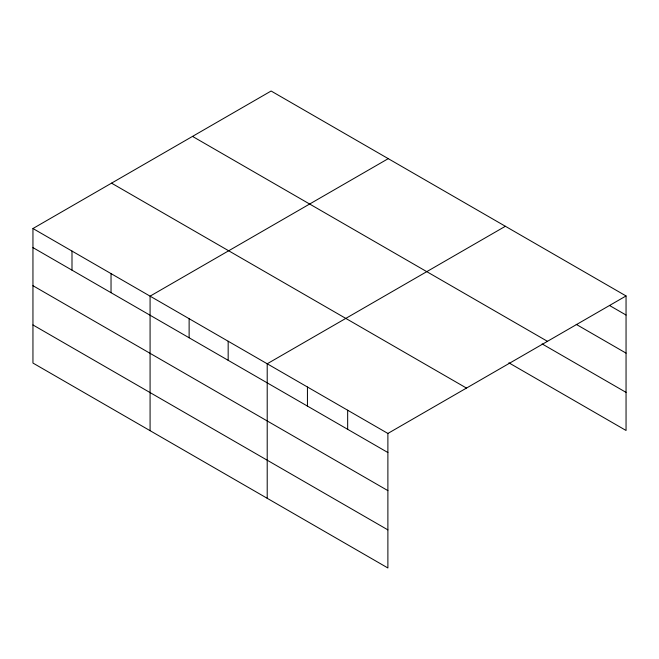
<?xml version="1.0" encoding="UTF-8"?>
<svg xmlns="http://www.w3.org/2000/svg" width="659" height="659" viewBox="0 0 659 659"><rect width="100%" height="100%" fill="white"/><g stroke="black" fill="none" stroke-linecap="round" stroke-linejoin="round"><path stroke-width="0.99" d="M387.887 490.625L387.887 433.449L32.95 228.525L32.95 363.051L387.887 567.976L387.887 490.625L32.95 285.701M32.95 228.525L271.113 91.024L626.05 295.949L626.05 430.475L508.872 362.821M388.242 158.654L150.079 296.155L150.079 430.673M505.371 226.276L267.208 363.776L267.208 498.295M387.887 433.449L626.05 295.949M609.435 305.438L626.05 315.035M576.205 324.352L626.05 353.125M192.519 136.405L547.456 341.329M542.102 343.907L626.05 392.377M111.544 183.153L466.481 388.077M32.95 247.611L387.887 452.535M32.95 324.953L387.887 529.877M347.664 410.227L347.664 429.306M307.44 387.006L307.44 406.084M228.171 341.238L228.171 360.316M189.125 318.692L189.125 337.779M111.033 273.609L111.033 292.695M71.996 251.071L71.996 270.149"/></g></svg>
